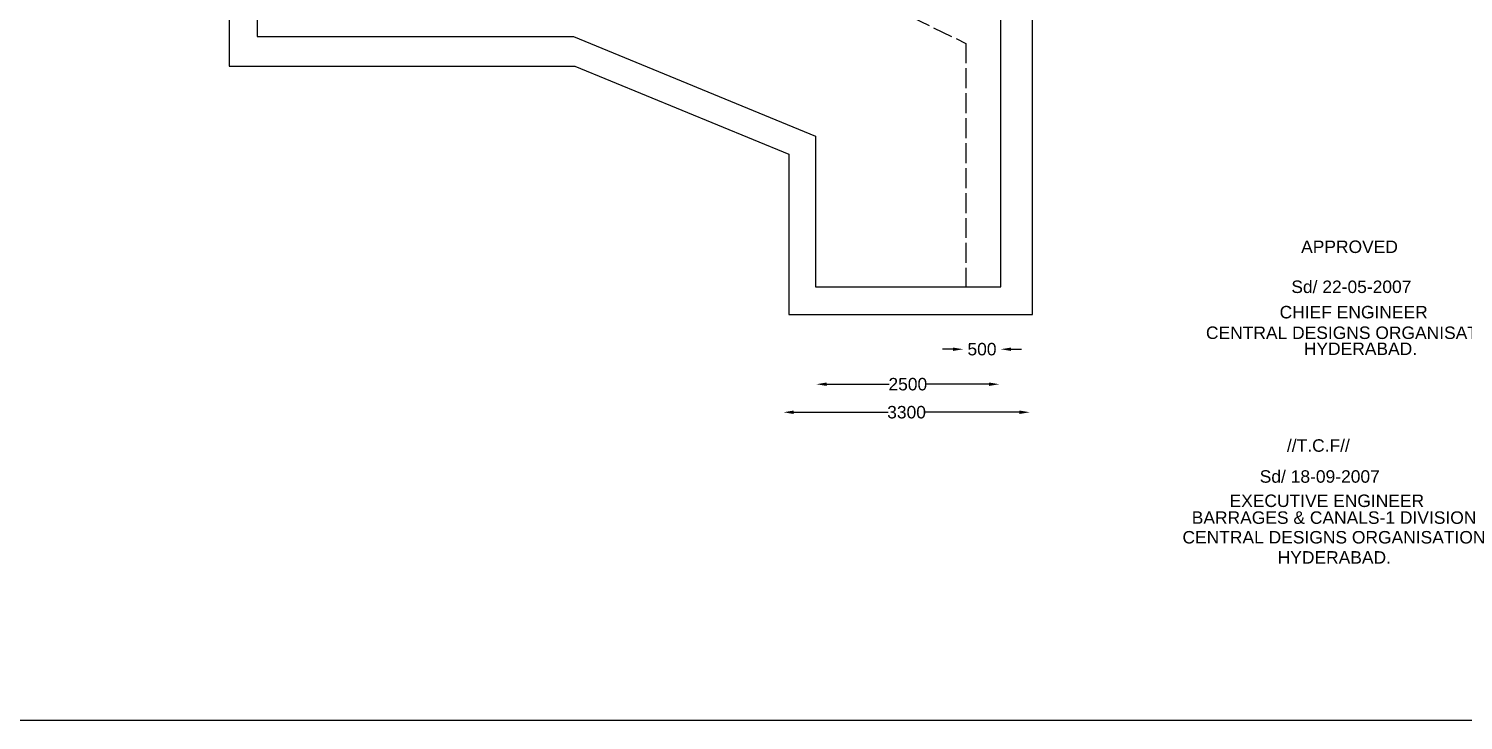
# Model space of a CAD drawing. Header units: millimetres. Extents: x 1841 to 73533, y 5611 to 49253.
# Drawn here: x 41636 to 58890, y 5611 to 13927 of the extents above; entities that cross this region are included whole.
import ezdxf

# ---------------------------------------------------------------- set-up
doc = ezdxf.new("R2010")
doc.units = ezdxf.units.MM
doc.header["$MEASUREMENT"] = 0
doc.linetypes.add('ACAD_ISO02W100', pattern=[15, 12, -3])
for name, color, linetype in [('DIMENSION', 7, 'Continuous'), ('DRAWING', 7, 'Continuous'), ('TEXT', 7, 'Continuous')]:
    doc.layers.add(name, color=color, linetype=linetype)
doc.styles.get("Standard").update_dxf_attribs({"font": 'arial.ttf'})
doc.dimstyles.get("Standard").update_dxf_attribs({"dimtxt": 150, "dimasz": 125, "dimexe": 0.18, "dimexo": 0.0625, "dimgap": 0.09, "dimtad": 0, "dimdec": 0, "dimzin": 0, "dimdsep": 46, "dimtxsty": 'Standard', "dimcen": 0.09, "dimse1": 1, "dimse2": 1, "dimadec": 0, "dimazin": 0, "dimtfac": 1, "dimtdec": 0, "dimtofl": 0, "dimtmove": 0, "dimatfit": 3, "dimfxl": 1, "dimtolj": 1, "dimtzin": 0, "dimarcsym": 0})

# ---------------------------------------------------------------- blocks, each defined once
blk = doc.blocks.new('*D94')
at = {"layer": 'Defpoints', "color": 0, "transparency": 16777216}
for p in [(53326, 10073), (52876, 9972), (53326, 9972)]:
    blk.add_point(p, dxfattribs=at)
at = {"layer": 'DIMENSION', "color": 0, "lineweight": -2, "transparency": 16777216}
for p, q in [((52751, 10073), (52626, 10073)), ((53451, 10073), (53576, 10073))]:
    blk.add_line(p, q, dxfattribs=at)
at = {"layer": 'DIMENSION', "color": 0, "transparency": 16777216}
for points in [[(52751, 10093), (52751, 10052), (52876, 10073)], [(53451, 10093), (53451, 10052), (53326, 10073)]]:
    blk.add_solid(points, dxfattribs=at)
at = {"layer": 'DIMENSION', "color": 0, "transparency": 16777216, "insert": (53101, 10073), "char_height": 150, "attachment_point": 5}
blk.add_mtext('\\A1;500', dxfattribs=at)
blk = doc.blocks.new('*D95')
at = {"layer": 'Defpoints', "color": 0, "transparency": 16777216}
for p in [(51110, 9664), (53309, 9664), (53309, 9652)]:
    blk.add_point(p, dxfattribs=at)
at = {"layer": 'DIMENSION', "color": 0, "lineweight": -2, "transparency": 16777216}
for p, q in [((51235, 9652), (51984, 9652)), ((53184, 9652), (52434, 9652))]:
    blk.add_line(p, q, dxfattribs=at)
at = {"layer": 'DIMENSION', "color": 0, "transparency": 16777216}
for points in [[(51235, 9673), (51235, 9631), (51110, 9652)], [(53184, 9673), (53184, 9631), (53309, 9652)]]:
    blk.add_solid(points, dxfattribs=at)
at = {"layer": 'DIMENSION', "color": 0, "transparency": 16777216, "insert": (52209, 9652), "char_height": 150, "attachment_point": 5}
blk.add_mtext('\\A1;2500', dxfattribs=at)
blk = doc.blocks.new('*D96')
at = {"layer": 'Defpoints', "color": 0, "transparency": 16777216}
for p in [(50713, 9285), (53676, 9315), (53676, 9285)]:
    blk.add_point(p, dxfattribs=at)
at = {"layer": 'DIMENSION', "color": 0, "lineweight": -2, "transparency": 16777216}
for p, q in [((50838, 9315), (51971, 9315)), ((53551, 9315), (52418, 9315))]:
    blk.add_line(p, q, dxfattribs=at)
at = {"layer": 'DIMENSION', "color": 0, "transparency": 16777216}
for points in [[(50838, 9336), (50838, 9294), (50713, 9315)], [(53551, 9336), (53551, 9294), (53676, 9315)]]:
    blk.add_solid(points, dxfattribs=at)
at = {"layer": 'DIMENSION', "color": 0, "transparency": 16777216, "insert": (52194, 9315), "char_height": 150, "attachment_point": 5}
blk.add_mtext('\\A1;3300', dxfattribs=at)

msp = doc.modelspace()

# ---------------------------------------------------------------- linework, layer by layer
at = {"layer": 'DRAWING'}
msp.add_lwpolyline([(73528.3, 49252.7), (1840.7, 49252.7), (1840.7, 5611.2), (73528.3, 5611.2)], close=True, dxfattribs=at)
for points in [[(44383.1, 15955.3), (44383.1, 13833.7), (48190.2, 13833.7), (51097.2, 12634.2), (51097.2, 10823), (53326.2, 10823), (53326.2, 25999.8), (51112.9, 25999.8), (51112.9, 24231.4), (48187, 23021.7), (44388.1, 23021.7), (44388.1, 20870.4)], [(44388.1, 13478), (48202.8, 13478), (50777.2, 12417.8), (50777.2, 10489.1), (53707.7, 10489.1), (53707.7, 14209.6), (53326.2, 14402.4)]]:
    msp.add_lwpolyline(points, dxfattribs=at)
at = {"layer": 'DRAWING', "linetype": 'ACAD_ISO02W100'}
msp.add_lwpolyline([(42503.7, 18354), (42503.7, 15658.1), (44048.3, 15658.1), (44048.3, 13478), (44388.1, 13478)], dxfattribs=at)
at = {"layer": 'DRAWING', "linetype": 'ACAD_ISO02W100', "ltscale": 20}
msp.add_lwpolyline([(46413.7, 16035.5), (48201.8, 16035.5), (52907.8, 13750.6), (52907.8, 10823)], dxfattribs=at)

# ---------------------------------------------------------------- texts
at = {"layer": 'TEXT'}
for s, p in [(' APPROVED', (56881, 11229.9)), ('Sd/ 22-05-2007', (56821.4, 10748.8)), ('CHIEF ENGINEER', (56680.7, 10443.8)), ('CENTRAL DESIGNS ORGANISATION', (55794.5, 10195.9)), ('HYDERABAD.', (56972.1, 10003.6)), ('//T.C.F//', (56768.6, 8840.1)), ('Sd/ 18-09-2007', (56441.2, 8467.8)), ('EXECUTIVE ENGINEER', (56078.4, 8175.7)), ('BARRAGES & CANALS-1 DIVISION', (55623.8, 7973.5)), ('CENTRAL DESIGNS ORGANISATION', (55512.2, 7737.1)), ('HYDERABAD.', (56657.3, 7495))]:
    msp.add_text(s, height=150, dxfattribs=at).set_placement(p)

# ---------------------------------------------------------------- dimensions: what is measured, and where the dimension line sits
at = {"layer": 'DIMENSION'}
for p1, p2, distance, text, picture, middle in [((52876, 9971.9), (53326.4, 9971.9), 100.6, '500', '*D94', (53101.2, 10072.6)), ((51109.7, 9664.1), (53308.7, 9664.1), -11.8, '2500', '*D95', (52209.2, 9652.2)), ((50712.5, 9285.1), (53676.2, 9285.1), 29.6, '3300', '*D96', (52194.3, 9314.7))]:
    dim = msp.add_aligned_dim(p1=p1, p2=p2, distance=distance, text=text, dimstyle='Standard', dxfattribs=at)
    dim.commit()
    dim.dimension.update_dxf_attribs({"geometry": picture, "text_midpoint": middle})

doc.saveas('drawing.dxf')
